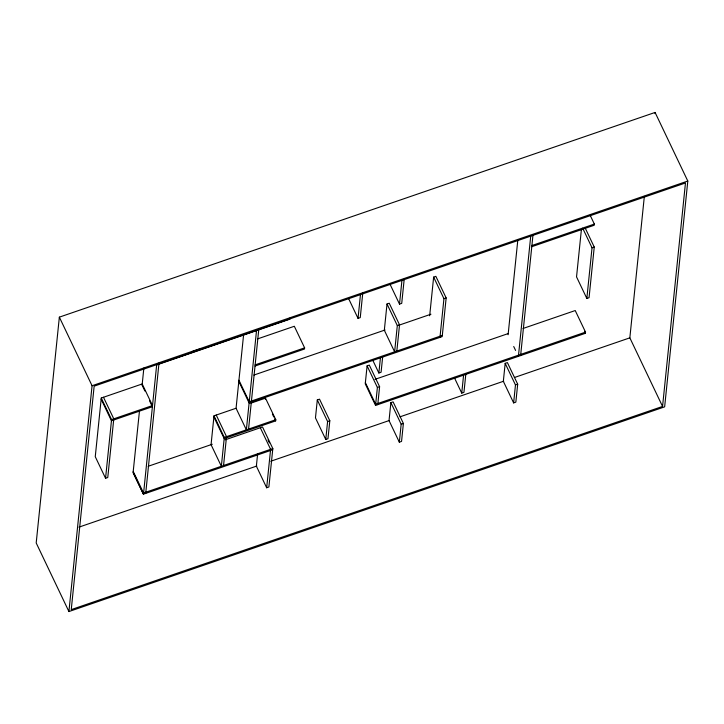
<?xml version="1.0" encoding="UTF-8"?>
<svg xmlns="http://www.w3.org/2000/svg" width="724" height="724" viewBox="0 0 724 724"><rect width="100%" height="100%" fill="white"/><g stroke="black" fill="none" stroke-linecap="round" stroke-linejoin="round"><path stroke-width="1.09" d="M59.35 317.148L36.2 542.964L68.916 611.554L664.65 406.852L687.8 181.036L655.084 112.446L59.35 317.148L92.066 385.738L68.916 611.554M105.559 478.274L111.568 419.603L152.493 405.54L142.203 383.955L101.27 398.019L95.26 456.69L105.559 478.274L107.767 477.514L113.786 418.843L103.487 397.259M272.704 449.749L143.388 494.184L133.098 472.6L139.497 410.743M142.139 384.878L143.859 368.009M156.674 364.851L143.488 494.193L133.198 472.609M145.705 493.433L158.999 362.968M214.014 415.82L211.055 444.672L221.354 466.265L224.304 437.414L214.014 415.82L236.069 408.246L243.608 334.642M223.562 465.496L226.522 436.644L216.232 415.06M256.64 329.456L246.359 429.83L236.06 408.246M248.567 429.07L258.857 328.696M257.608 454.102L256.368 466.175L266.667 487.759L268.885 486.999L272.821 448.572L262.522 426.988L225.119 439.839M265.364 399.313L265.482 398.137L250.776 403.196M266.667 487.759L270.604 449.333L260.314 427.748M213.888 416.997L224.187 438.59L275.654 420.897L275.781 419.721L265.482 398.137M290.08 317.963L289.962 319.139L156.637 364.959M257.482 338.932L294.324 326.271L304.614 347.855L304.496 349.031L255.029 366.027M317.302 399.938L315.465 417.884L325.755 439.468L327.972 438.708L329.818 420.762L319.519 399.168L317.302 399.938L327.601 421.522L325.755 439.468M362.769 293.039L360.253 317.61L358.036 318.379L360.552 293.799M377.765 404.653L379.602 386.697L369.312 365.113L367.095 365.873L365.258 383.829L375.548 405.413L585.408 333.302L585.526 332.126L575.227 310.542L523.036 328.479M375.548 405.413L377.385 387.458L367.095 365.873M382.643 357.077L381.086 372.254L378.869 373.023L380.426 357.837M387.014 303.989L384.326 330.234L394.625 351.819L397.313 325.574L387.014 303.989L389.231 303.229L399.53 324.814L396.843 351.059M404.209 279.147L401.729 303.365L399.512 304.125L401.992 279.907M390.879 402.635L389.032 420.59L399.331 442.174L401.548 441.414L403.386 423.459L393.096 401.874L390.879 402.635L401.168 424.228L399.331 442.174M429.676 315.791L433.64 277.102L435.857 276.342L446.156 297.926L442.192 336.615L249.11 402.96L238.811 381.376M439.975 337.375L443.939 298.686L433.64 277.102M465.794 374.408L463.948 392.363L461.74 393.123L463.577 375.168M505.18 363.367L503.334 381.313L513.633 402.897L515.85 402.137L517.687 384.191L507.397 362.597L505.18 363.367L515.47 384.951L513.633 402.897M508.112 334.741L517.796 240.232M518.402 356.326L530.746 235.943M520.619 355.565L532.964 235.182M581.399 229.517L576.539 276.885L586.838 298.469L589.055 297.709L594.25 247.038L584.892 227.408M590.141 215.236L594.35 224.069L594.232 225.245L531.778 246.703M586.838 298.469L592.033 247.798L582.675 228.178M662.56 406.436L685.465 182.973L94.156 386.154L71.251 609.617L662.56 406.436L629.844 337.846L644.342 196.358M654.967 113.623L655.084 112.446M92.066 385.738L687.8 181.036M191.851 351.719L199.299 349.167M531.896 245.527L594.35 224.069M443.939 298.686L446.156 297.926M592.033 247.798L594.25 247.038M255.147 364.851L304.614 347.855M397.313 325.574L399.53 324.814M253.871 375.068L385.077 329.981M398.942 325.212L430.943 314.216M442.31 335.438L249.228 401.784L238.938 380.2M374.96 379.358L508.121 333.601M224.304 437.414L275.781 419.721M148.176 466.283L212.295 444.246M377.385 387.458L379.602 386.697M585.526 332.126L375.666 404.236L365.376 382.652M327.601 421.522L329.818 420.762M272.821 448.572L143.515 493.008L133.216 471.424M78.961 527.135L256.839 466.012M270.74 461.242L389.367 420.481M400.055 416.807L503.732 381.186M514.411 377.512L629.844 337.846M401.168 424.228L403.386 423.459M515.47 384.951L517.687 384.191M584.467 331.339L585.408 333.302M513.723 346.515L515.597 350.443M454.247 377.421L461.74 393.123M390.155 284.505L399.512 304.125M348.678 298.75L358.036 318.379M372.788 360.262L378.869 373.023M272.387 414.028L273.79 416.979M274.722 418.934L275.654 420.897M268.025 439.939L269.428 442.88M142.085 385.132L144.891 391.023M149.569 400.834L152.375 406.716L111.451 420.78L101.152 399.196M101.27 398.019L111.568 419.603"/></g></svg>
